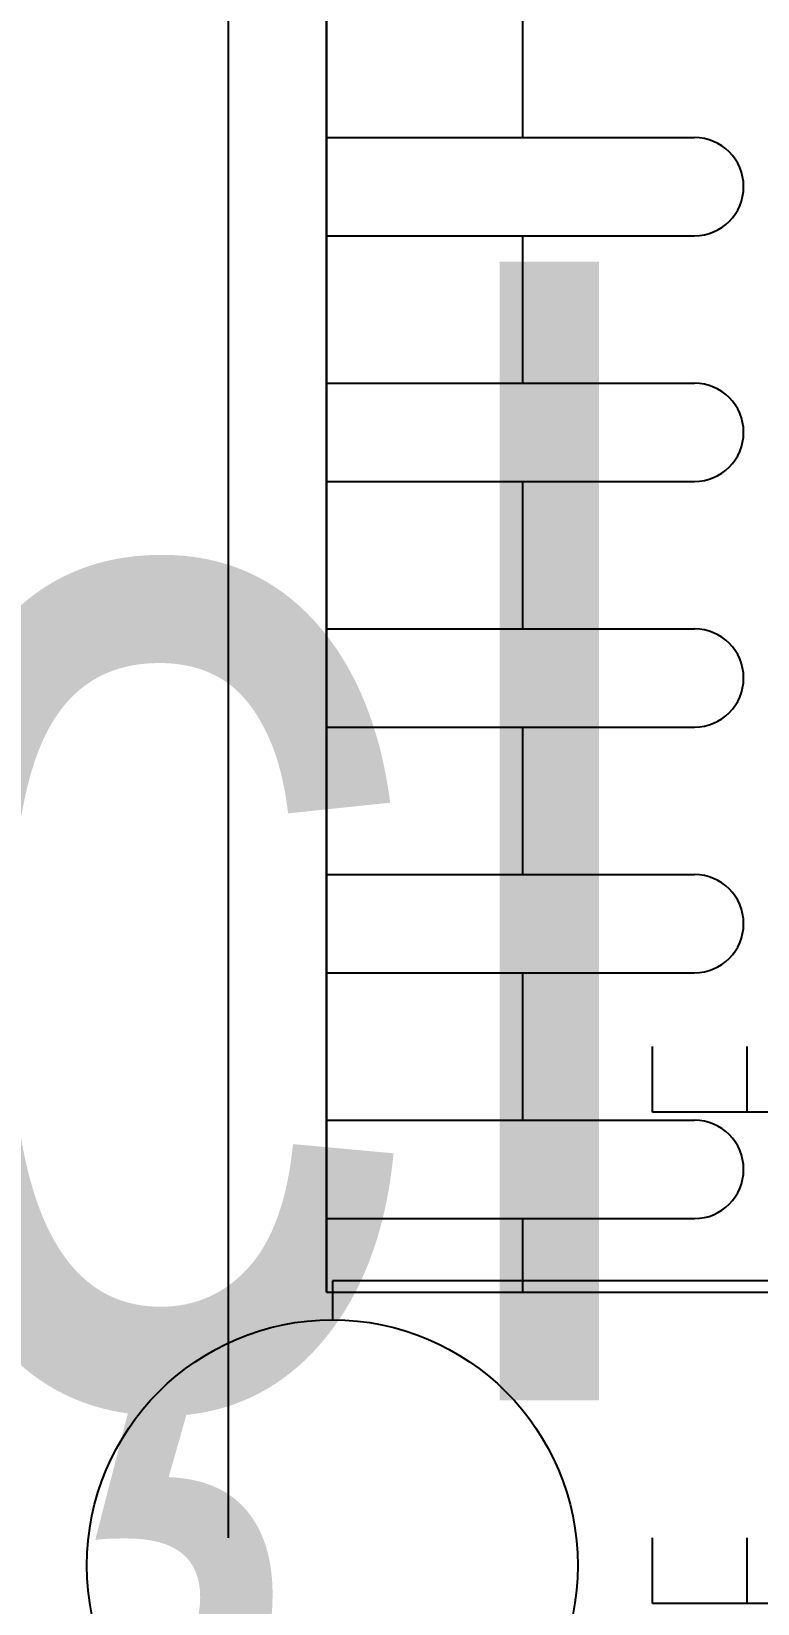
# Model space of a CAD drawing. Header units: inches. Extents: x 21 to 38546, y 13 to 15001.
# Drawn here: x 5544.48 to 5551.88, y 2273.55 to 2289.55 of the extents above; entities that cross this region are included whole.
import ezdxf

# ---------------------------------------------------------------- set-up
doc = ezdxf.new("R2010")
doc.units = ezdxf.units.IN
doc.header["$MEASUREMENT"] = 0
doc.layers.add('RAST-IST-RADYATÖR-DİNAMİK BLOK', color=83, linetype='Continuous')
doc.layers.add('Z_MİM_-KM-TEXT', color=8, linetype='Continuous', lineweight=25)
doc.styles.add('S1', font='arial.ttf', dxfattribs={"width": 0.75, "height": 11})

# ---------------------------------------------------------------- blocks, each defined once
blk = doc.blocks.new('IS_RADYATOR-PLAN-40')
at = {"layer": 'RAST-IST-RADYATÖR-DİNAMİK BLOK', "color": 7}
for p, q in [((-2.385, 11.439), (-2.78, 11.439)), ((-2.385, 1.67), (-2.385, 11.439)), ((3.25, 11.5), (3.25, 7.75)), ((4.25, 11.5), (4.25, 7.75)), ((5.75, 11.5), (5.75, 7.75)), ((6.75, 11.5), (6.75, 7.75)), ((8.25, 11.5), (8.25, 7.75)), ((9.25, 11.5), (9.25, 7.75)), ((2.5, 9.5), (3.25, 9.5)), ((4.25, 9.5), (5, 9.5)), ((5, 9.5), (5.75, 9.5)), ((6.75, 9.5), (7.5, 9.5)), ((7.5, 9.5), (8.25, 9.5)), ((9.25, 9.5), (10, 9.5)), ((10, 9.5), (10.75, 9.5))]:
    blk.add_line(p, q, dxfattribs=at)
at = {"layer": 'RAST-IST-RADYATÖR-DİNAMİK BLOK'}
for p, q in [((-0.668, 7.214), (-0.668, 8.178)), ((-0.668, 8.178), (0, 8.178)), ((-0.668, 5.286), (-0.668, 7.214)), ((-0.668, 7.214), (0, 7.214))]:
    blk.add_line(p, q, dxfattribs=at)
for points in [[(0, 0), (40, 0), (40, 12.5), (0, 12.5)], [(2.5, 11.5), (37.5, 11.5), (37.5, 1), (2.5, 1)]]:
    blk.add_lwpolyline(points, dxfattribs=at)
at = {"layer": 'RAST-IST-RADYATÖR-DİNAMİK BLOK', "color": 10}
blk.add_circle((-5.28, 11.439), 2.5, dxfattribs=at)
at = {"layer": 'RAST-IST-RADYATÖR-DİNAMİK BLOK', "color": 7}
for centre in [(3.75, 7.75), (6.25, 7.75), (8.75, 7.75)]:
    blk.add_arc(centre, 0.5, 180, 0, dxfattribs=at)
blk = doc.blocks.new('IS_RADYATOR-PLAN-50')
at = {"layer": 'RAST-IST-RADYATÖR-DİNAMİK BLOK', "color": 7}
for p, q in [((-2.385, 11.439), (-2.78, 11.439)), ((-2.385, 1.67), (-2.385, 11.439)), ((3.25, 11.5), (3.25, 7.75)), ((4.25, 11.5), (4.25, 7.75)), ((5.75, 11.5), (5.75, 7.75)), ((6.75, 11.5), (6.75, 7.75)), ((8.25, 11.5), (8.25, 7.75)), ((9.25, 11.5), (9.25, 7.75)), ((2.5, 9.5), (3.25, 9.5)), ((4.25, 9.5), (5, 9.5)), ((5, 9.5), (5.75, 9.5)), ((6.75, 9.5), (7.5, 9.5)), ((7.5, 9.5), (8.25, 9.5)), ((9.25, 9.5), (10, 9.5)), ((10, 9.5), (10.75, 9.5))]:
    blk.add_line(p, q, dxfattribs=at)
at = {"layer": 'RAST-IST-RADYATÖR-DİNAMİK BLOK'}
for p, q in [((-0.668, 7.214), (-0.668, 8.178)), ((-0.668, 8.178), (0, 8.178)), ((-0.668, 5.286), (-0.668, 7.214)), ((-0.668, 7.214), (0, 7.214))]:
    blk.add_line(p, q, dxfattribs=at)
for points in [[(0, 0), (50, 0), (50, 12.5), (0, 12.5)], [(2.5, 11.5), (47.5, 11.5), (47.5, 1), (2.5, 1)]]:
    blk.add_lwpolyline(points, dxfattribs=at)
at = {"layer": 'RAST-IST-RADYATÖR-DİNAMİK BLOK', "color": 10}
blk.add_circle((-5.28, 11.439), 2.5, dxfattribs=at)
at = {"layer": 'RAST-IST-RADYATÖR-DİNAMİK BLOK', "color": 7}
for centre in [(3.75, 7.75), (6.25, 7.75), (8.75, 7.75)]:
    blk.add_arc(centre, 0.5, 180, 0, dxfattribs=at)
blk = doc.blocks.new('IS_RADYATOR-PLAN-60')
at = {"layer": 'RAST-IST-RADYATÖR-DİNAMİK BLOK', "color": 7}
for p, q in [((-2.385, 11.439), (-2.78, 11.439)), ((-2.385, 1.67), (-2.385, 11.439)), ((3.25, 11.5), (3.25, 7.75)), ((4.25, 11.5), (4.25, 7.75)), ((5.75, 11.5), (5.75, 7.75)), ((6.75, 11.5), (6.75, 7.75)), ((8.25, 11.5), (8.25, 7.75)), ((9.25, 11.5), (9.25, 7.75)), ((2.5, 9.5), (3.25, 9.5)), ((4.25, 9.5), (5, 9.5)), ((5, 9.5), (5.75, 9.5)), ((6.75, 9.5), (7.5, 9.5)), ((7.5, 9.5), (8.25, 9.5)), ((9.25, 9.5), (10, 9.5)), ((10, 9.5), (10.75, 9.5))]:
    blk.add_line(p, q, dxfattribs=at)
at = {"layer": 'RAST-IST-RADYATÖR-DİNAMİK BLOK'}
for p, q in [((-0.668, 7.214), (-0.668, 8.178)), ((-0.668, 8.178), (0, 8.178)), ((-0.668, 5.286), (-0.668, 7.214)), ((-0.668, 7.214), (0, 7.214))]:
    blk.add_line(p, q, dxfattribs=at)
for points in [[(0, 0), (60, 0), (60, 12.5), (0, 12.5)], [(2.5, 11.5), (57.5, 11.5), (57.5, 1), (2.5, 1)]]:
    blk.add_lwpolyline(points, dxfattribs=at)
at = {"layer": 'RAST-IST-RADYATÖR-DİNAMİK BLOK', "color": 10}
blk.add_circle((-5.28, 11.439), 2.5, dxfattribs=at)
at = {"layer": 'RAST-IST-RADYATÖR-DİNAMİK BLOK', "color": 7}
for centre in [(3.75, 7.75), (6.25, 7.75), (8.75, 7.75)]:
    blk.add_arc(centre, 0.5, 180, 0, dxfattribs=at)
blk = doc.blocks.new('IS_RADYATOR-PLAN-70')
at = {"layer": 'RAST-IST-RADYATÖR-DİNAMİK BLOK', "color": 7}
for p, q in [((-2.385, 11.439), (-2.78, 11.439)), ((-2.385, 1.67), (-2.385, 11.439)), ((3.25, 11.5), (3.25, 7.75)), ((4.25, 11.5), (4.25, 7.75)), ((5.75, 11.5), (5.75, 7.75)), ((6.75, 11.5), (6.75, 7.75)), ((8.25, 11.5), (8.25, 7.75)), ((9.25, 11.5), (9.25, 7.75)), ((2.5, 9.5), (3.25, 9.5)), ((4.25, 9.5), (5, 9.5)), ((5, 9.5), (5.75, 9.5)), ((6.75, 9.5), (7.5, 9.5)), ((7.5, 9.5), (8.25, 9.5)), ((9.25, 9.5), (10, 9.5)), ((10, 9.5), (10.75, 9.5))]:
    blk.add_line(p, q, dxfattribs=at)
at = {"layer": 'RAST-IST-RADYATÖR-DİNAMİK BLOK'}
for p, q in [((-0.668, 7.214), (-0.668, 8.178)), ((-0.668, 8.178), (0, 8.178)), ((-0.668, 5.286), (-0.668, 7.214)), ((-0.668, 7.214), (0, 7.214))]:
    blk.add_line(p, q, dxfattribs=at)
for points in [[(0, 0), (70, 0), (70, 12.5), (0, 12.5)], [(2.5, 11.5), (67.5, 11.5), (67.5, 1), (2.5, 1)]]:
    blk.add_lwpolyline(points, dxfattribs=at)
at = {"layer": 'RAST-IST-RADYATÖR-DİNAMİK BLOK', "color": 10}
blk.add_circle((-5.28, 11.439), 2.5, dxfattribs=at)
at = {"layer": 'RAST-IST-RADYATÖR-DİNAMİK BLOK', "color": 7}
for centre in [(3.75, 7.75), (6.25, 7.75), (8.75, 7.75)]:
    blk.add_arc(centre, 0.5, 180, 0, dxfattribs=at)
blk = doc.blocks.new('IS_RADYATOR-PLAN-80')
at = {"layer": 'RAST-IST-RADYATÖR-DİNAMİK BLOK', "color": 7}
for p, q in [((-2.385, 11.439), (-2.78, 11.439)), ((-2.385, 1.67), (-2.385, 11.439)), ((3.25, 11.5), (3.25, 7.75)), ((4.25, 11.5), (4.25, 7.75)), ((5.75, 11.5), (5.75, 7.75)), ((6.75, 11.5), (6.75, 7.75)), ((8.25, 11.5), (8.25, 7.75)), ((9.25, 11.5), (9.25, 7.75)), ((2.5, 9.5), (3.25, 9.5)), ((4.25, 9.5), (5, 9.5)), ((5, 9.5), (5.75, 9.5)), ((6.75, 9.5), (7.5, 9.5)), ((7.5, 9.5), (8.25, 9.5)), ((9.25, 9.5), (10, 9.5)), ((10, 9.5), (10.75, 9.5))]:
    blk.add_line(p, q, dxfattribs=at)
at = {"layer": 'RAST-IST-RADYATÖR-DİNAMİK BLOK'}
for p, q in [((-0.668, 7.214), (-0.668, 8.178)), ((-0.668, 8.178), (0, 8.178)), ((-0.668, 5.286), (-0.668, 7.214)), ((-0.668, 7.214), (0, 7.214))]:
    blk.add_line(p, q, dxfattribs=at)
for points in [[(0, 0), (80, 0), (80, 12.5), (0, 12.5)], [(2.5, 11.5), (77.5, 11.5), (77.5, 1), (2.5, 1)]]:
    blk.add_lwpolyline(points, dxfattribs=at)
at = {"layer": 'RAST-IST-RADYATÖR-DİNAMİK BLOK', "color": 10}
blk.add_circle((-5.28, 11.439), 2.5, dxfattribs=at)
at = {"layer": 'RAST-IST-RADYATÖR-DİNAMİK BLOK', "color": 7}
for centre in [(3.75, 7.75), (6.25, 7.75), (8.75, 7.75)]:
    blk.add_arc(centre, 0.5, 180, 0, dxfattribs=at)
blk = doc.blocks.new('IS_RADYATOR-PLAN-90')
at = {"layer": 'RAST-IST-RADYATÖR-DİNAMİK BLOK', "color": 7}
for p, q in [((-2.385, 11.439), (-2.78, 11.439)), ((-2.385, 1.67), (-2.385, 11.439)), ((3.25, 11.5), (3.25, 7.75)), ((4.25, 11.5), (4.25, 7.75)), ((5.75, 11.5), (5.75, 7.75)), ((6.75, 11.5), (6.75, 7.75)), ((8.25, 11.5), (8.25, 7.75)), ((9.25, 11.5), (9.25, 7.75)), ((2.5, 9.5), (3.25, 9.5)), ((4.25, 9.5), (5, 9.5)), ((5, 9.5), (5.75, 9.5)), ((6.75, 9.5), (7.5, 9.5)), ((7.5, 9.5), (8.25, 9.5)), ((9.25, 9.5), (10, 9.5)), ((10, 9.5), (10.75, 9.5))]:
    blk.add_line(p, q, dxfattribs=at)
at = {"layer": 'RAST-IST-RADYATÖR-DİNAMİK BLOK'}
for p, q in [((-0.668, 7.214), (-0.668, 8.178)), ((-0.668, 8.178), (0, 8.178)), ((-0.668, 5.286), (-0.668, 7.214)), ((-0.668, 7.214), (0, 7.214))]:
    blk.add_line(p, q, dxfattribs=at)
for points in [[(0, 0), (90, 0), (90, 12.5), (0, 12.5)], [(2.5, 11.5), (87.5, 11.5), (87.5, 1), (2.5, 1)]]:
    blk.add_lwpolyline(points, dxfattribs=at)
at = {"layer": 'RAST-IST-RADYATÖR-DİNAMİK BLOK', "color": 10}
blk.add_circle((-5.28, 11.439), 2.5, dxfattribs=at)
at = {"layer": 'RAST-IST-RADYATÖR-DİNAMİK BLOK', "color": 7}
for centre in [(3.75, 7.75), (6.25, 7.75), (8.75, 7.75)]:
    blk.add_arc(centre, 0.5, 180, 0, dxfattribs=at)
blk = doc.blocks.new('IS_RADYATOR-PLAN-100')
at = {"layer": 'RAST-IST-RADYATÖR-DİNAMİK BLOK', "color": 7}
for p, q in [((-2.385, 11.439), (-2.78, 11.439)), ((-2.385, 1.67), (-2.385, 11.439)), ((3.25, 11.5), (3.25, 7.75)), ((4.25, 11.5), (4.25, 7.75)), ((5.75, 11.5), (5.75, 7.75)), ((6.75, 11.5), (6.75, 7.75)), ((8.25, 11.5), (8.25, 7.75)), ((9.25, 11.5), (9.25, 7.75)), ((2.5, 9.5), (3.25, 9.5)), ((4.25, 9.5), (5, 9.5)), ((5, 9.5), (5.75, 9.5)), ((6.75, 9.5), (7.5, 9.5)), ((7.5, 9.5), (8.25, 9.5)), ((9.25, 9.5), (10, 9.5)), ((10, 9.5), (10.75, 9.5))]:
    blk.add_line(p, q, dxfattribs=at)
at = {"layer": 'RAST-IST-RADYATÖR-DİNAMİK BLOK'}
for p, q in [((-0.668, 7.214), (-0.668, 8.178)), ((-0.668, 8.178), (0, 8.178)), ((-0.668, 5.286), (-0.668, 7.214)), ((-0.668, 7.214), (0, 7.214))]:
    blk.add_line(p, q, dxfattribs=at)
for points in [[(0, 0), (100, 0), (100, 12.5), (0, 12.5)], [(2.5, 11.5), (97.5, 11.5), (97.5, 1), (2.5, 1)]]:
    blk.add_lwpolyline(points, dxfattribs=at)
at = {"layer": 'RAST-IST-RADYATÖR-DİNAMİK BLOK', "color": 10}
blk.add_circle((-5.28, 11.439), 2.5, dxfattribs=at)
at = {"layer": 'RAST-IST-RADYATÖR-DİNAMİK BLOK', "color": 7}
for centre in [(3.75, 7.75), (6.25, 7.75), (8.75, 7.75)]:
    blk.add_arc(centre, 0.5, 180, 0, dxfattribs=at)
blk = doc.blocks.new('IS_RADYATOR-PLAN-110')
at = {"layer": 'RAST-IST-RADYATÖR-DİNAMİK BLOK', "color": 7}
for p, q in [((-2.385, 11.439), (-2.78, 11.439)), ((-2.385, 1.67), (-2.385, 11.439)), ((3.25, 11.5), (3.25, 7.75)), ((4.25, 11.5), (4.25, 7.75)), ((5.75, 11.5), (5.75, 7.75)), ((6.75, 11.5), (6.75, 7.75)), ((8.25, 11.5), (8.25, 7.75)), ((9.25, 11.5), (9.25, 7.75)), ((2.5, 9.5), (3.25, 9.5)), ((4.25, 9.5), (5, 9.5)), ((5, 9.5), (5.75, 9.5)), ((6.75, 9.5), (7.5, 9.5)), ((7.5, 9.5), (8.25, 9.5)), ((9.25, 9.5), (10, 9.5)), ((10, 9.5), (10.75, 9.5))]:
    blk.add_line(p, q, dxfattribs=at)
at = {"layer": 'RAST-IST-RADYATÖR-DİNAMİK BLOK'}
for p, q in [((-0.668, 7.214), (-0.668, 8.178)), ((-0.668, 8.178), (0, 8.178)), ((-0.668, 5.286), (-0.668, 7.214)), ((-0.668, 7.214), (0, 7.214))]:
    blk.add_line(p, q, dxfattribs=at)
for points in [[(0, 0), (110, 0), (110, 12.5), (0, 12.5)], [(2.5, 11.5), (107.5, 11.5), (107.5, 1), (2.5, 1)]]:
    blk.add_lwpolyline(points, dxfattribs=at)
at = {"layer": 'RAST-IST-RADYATÖR-DİNAMİK BLOK', "color": 10}
blk.add_circle((-5.28, 11.439), 2.5, dxfattribs=at)
at = {"layer": 'RAST-IST-RADYATÖR-DİNAMİK BLOK', "color": 7}
for centre in [(3.75, 7.75), (6.25, 7.75), (8.75, 7.75)]:
    blk.add_arc(centre, 0.5, 180, 0, dxfattribs=at)
blk = doc.blocks.new('IS_RADYATOR-PLAN-120')
at = {"layer": 'RAST-IST-RADYATÖR-DİNAMİK BLOK', "color": 7}
for p, q in [((-2.385, 11.439), (-2.78, 11.439)), ((-2.385, 1.67), (-2.385, 11.439)), ((3.25, 11.5), (3.25, 7.75)), ((4.25, 11.5), (4.25, 7.75)), ((5.75, 11.5), (5.75, 7.75)), ((6.75, 11.5), (6.75, 7.75)), ((8.25, 11.5), (8.25, 7.75)), ((9.25, 11.5), (9.25, 7.75)), ((2.5, 9.5), (3.25, 9.5)), ((4.25, 9.5), (5, 9.5)), ((5, 9.5), (5.75, 9.5)), ((6.75, 9.5), (7.5, 9.5)), ((7.5, 9.5), (8.25, 9.5)), ((9.25, 9.5), (10, 9.5)), ((10, 9.5), (10.75, 9.5))]:
    blk.add_line(p, q, dxfattribs=at)
at = {"layer": 'RAST-IST-RADYATÖR-DİNAMİK BLOK'}
for p, q in [((-0.668, 7.214), (-0.668, 8.178)), ((-0.668, 8.178), (0, 8.178)), ((-0.668, 5.286), (-0.668, 7.214)), ((-0.668, 7.214), (0, 7.214))]:
    blk.add_line(p, q, dxfattribs=at)
for points in [[(0, 0), (120, 0), (120, 12.5), (0, 12.5)], [(2.5, 11.5), (117.5, 11.5), (117.5, 1), (2.5, 1)]]:
    blk.add_lwpolyline(points, dxfattribs=at)
at = {"layer": 'RAST-IST-RADYATÖR-DİNAMİK BLOK', "color": 10}
blk.add_circle((-5.28, 11.439), 2.5, dxfattribs=at)
at = {"layer": 'RAST-IST-RADYATÖR-DİNAMİK BLOK', "color": 7}
for centre in [(3.75, 7.75), (6.25, 7.75), (8.75, 7.75)]:
    blk.add_arc(centre, 0.5, 180, 0, dxfattribs=at)
blk = doc.blocks.new('IS_RADYATOR-PLAN-130')
at = {"layer": 'RAST-IST-RADYATÖR-DİNAMİK BLOK', "color": 7}
for p, q in [((-2.385, 11.439), (-2.78, 11.439)), ((-2.385, 1.67), (-2.385, 11.439)), ((3.25, 11.5), (3.25, 7.75)), ((4.25, 11.5), (4.25, 7.75)), ((5.75, 11.5), (5.75, 7.75)), ((6.75, 11.5), (6.75, 7.75)), ((8.25, 11.5), (8.25, 7.75)), ((9.25, 11.5), (9.25, 7.75)), ((2.5, 9.5), (3.25, 9.5)), ((4.25, 9.5), (5, 9.5)), ((5, 9.5), (5.75, 9.5)), ((6.75, 9.5), (7.5, 9.5)), ((7.5, 9.5), (8.25, 9.5)), ((9.25, 9.5), (10, 9.5)), ((10, 9.5), (10.75, 9.5))]:
    blk.add_line(p, q, dxfattribs=at)
at = {"layer": 'RAST-IST-RADYATÖR-DİNAMİK BLOK'}
for p, q in [((-0.668, 7.214), (-0.668, 8.178)), ((-0.668, 8.178), (0, 8.178)), ((-0.668, 5.286), (-0.668, 7.214)), ((-0.668, 7.214), (0, 7.214))]:
    blk.add_line(p, q, dxfattribs=at)
for points in [[(0, 0), (130, 0), (130, 12.5), (0, 12.5)], [(2.5, 11.5), (127.5, 11.5), (127.5, 1), (2.5, 1)]]:
    blk.add_lwpolyline(points, dxfattribs=at)
at = {"layer": 'RAST-IST-RADYATÖR-DİNAMİK BLOK', "color": 10}
blk.add_circle((-5.28, 11.439), 2.5, dxfattribs=at)
at = {"layer": 'RAST-IST-RADYATÖR-DİNAMİK BLOK', "color": 7}
for centre in [(3.75, 7.75), (6.25, 7.75), (8.75, 7.75)]:
    blk.add_arc(centre, 0.5, 180, 0, dxfattribs=at)
blk = doc.blocks.new('IS_RADYATOR-PLAN-140')
at = {"layer": 'RAST-IST-RADYATÖR-DİNAMİK BLOK', "color": 7}
for p, q in [((-2.385, 11.439), (-2.78, 11.439)), ((-2.385, 1.67), (-2.385, 11.439)), ((3.25, 11.5), (3.25, 7.75)), ((4.25, 11.5), (4.25, 7.75)), ((5.75, 11.5), (5.75, 7.75)), ((6.75, 11.5), (6.75, 7.75)), ((8.25, 11.5), (8.25, 7.75)), ((9.25, 11.5), (9.25, 7.75)), ((2.5, 9.5), (3.25, 9.5)), ((4.25, 9.5), (5, 9.5)), ((5, 9.5), (5.75, 9.5)), ((6.75, 9.5), (7.5, 9.5)), ((7.5, 9.5), (8.25, 9.5)), ((9.25, 9.5), (10, 9.5)), ((10, 9.5), (10.75, 9.5))]:
    blk.add_line(p, q, dxfattribs=at)
at = {"layer": 'RAST-IST-RADYATÖR-DİNAMİK BLOK'}
for p, q in [((-0.668, 7.214), (-0.668, 8.178)), ((-0.668, 8.178), (0, 8.178)), ((-0.668, 5.286), (-0.668, 7.214)), ((-0.668, 7.214), (0, 7.214))]:
    blk.add_line(p, q, dxfattribs=at)
for points in [[(0, 0), (140, 0), (140, 12.5), (0, 12.5)], [(2.5, 11.5), (137.5, 11.5), (137.5, 1), (2.5, 1)]]:
    blk.add_lwpolyline(points, dxfattribs=at)
at = {"layer": 'RAST-IST-RADYATÖR-DİNAMİK BLOK', "color": 10}
blk.add_circle((-5.28, 11.439), 2.5, dxfattribs=at)
at = {"layer": 'RAST-IST-RADYATÖR-DİNAMİK BLOK', "color": 7}
for centre in [(3.75, 7.75), (6.25, 7.75), (8.75, 7.75)]:
    blk.add_arc(centre, 0.5, 180, 0, dxfattribs=at)
blk = doc.blocks.new('IS_RADYATOR-PLAN-150')
at = {"layer": 'RAST-IST-RADYATÖR-DİNAMİK BLOK', "color": 7}
for p, q in [((-1.75, 11.5), (-1.75, 7.75)), ((-0.75, 11.5), (-0.75, 7.75)), ((0.75, 11.5), (0.75, 7.75)), ((1.75, 11.5), (1.75, 7.75)), ((3.25, 11.5), (3.25, 7.75)), ((4.25, 11.5), (4.25, 7.75)), ((5.75, 11.5), (5.75, 7.75)), ((6.75, 11.5), (6.75, 7.75)), ((8.25, 11.5), (8.25, 7.75)), ((9.25, 11.5), (9.25, 7.75)), ((-2.5, 9.5), (-1.75, 9.5)), ((-0.75, 9.5), (0, 9.5)), ((0, 9.5), (0.75, 9.5)), ((1.75, 9.5), (2.5, 9.5)), ((2.5, 9.5), (3.25, 9.5)), ((4.25, 9.5), (5, 9.5)), ((5, 9.5), (5.75, 9.5)), ((6.75, 9.5), (7.5, 9.5)), ((7.5, 9.5), (8.25, 9.5)), ((9.25, 9.5), (10, 9.5)), ((10, 9.5), (10.75, 9.5))]:
    blk.add_line(p, q, dxfattribs=at)
at = {"layer": 'RAST-IST-RADYATÖR-DİNAMİK BLOK'}
for p, q in [((-5.668, 7.214), (-5.668, 8.178)), ((-5.668, 8.178), (-5, 8.178)), ((-5.668, 5.286), (-5.668, 7.214)), ((-5.668, 7.214), (-5, 7.214))]:
    blk.add_line(p, q, dxfattribs=at)
for points in [[(-5, 0), (145, 0), (145, 12.5), (-5, 12.5)], [(-2.5, 11.5), (142.5, 11.5), (142.5, 1), (-2.5, 1)]]:
    blk.add_lwpolyline(points, dxfattribs=at)
at = {"layer": 'RAST-IST-RADYATÖR-DİNAMİK BLOK', "color": 7}
for centre in [(-1.25, 7.75), (1.25, 7.75), (3.75, 7.75), (6.25, 7.75), (8.75, 7.75)]:
    blk.add_arc(centre, 0.5, 180, 0, dxfattribs=at)
blk = doc.blocks.new('IS_RADYATOR-PLAN-160')
at = {"layer": 'RAST-IST-RADYATÖR-DİNAMİK BLOK', "color": 7}
for p, q in [((-1.75, 11.5), (-1.75, 7.75)), ((-0.75, 11.5), (-0.75, 7.75)), ((0.75, 11.5), (0.75, 7.75)), ((1.75, 11.5), (1.75, 7.75)), ((3.25, 11.5), (3.25, 7.75)), ((4.25, 11.5), (4.25, 7.75)), ((5.75, 11.5), (5.75, 7.75)), ((6.75, 11.5), (6.75, 7.75)), ((8.25, 11.5), (8.25, 7.75)), ((9.25, 11.5), (9.25, 7.75)), ((-2.5, 9.5), (-1.75, 9.5)), ((-0.75, 9.5), (0, 9.5)), ((0, 9.5), (0.75, 9.5)), ((1.75, 9.5), (2.5, 9.5)), ((2.5, 9.5), (3.25, 9.5)), ((4.25, 9.5), (5, 9.5)), ((5, 9.5), (5.75, 9.5)), ((6.75, 9.5), (7.5, 9.5)), ((7.5, 9.5), (8.25, 9.5)), ((9.25, 9.5), (10, 9.5)), ((10, 9.5), (10.75, 9.5))]:
    blk.add_line(p, q, dxfattribs=at)
at = {"layer": 'RAST-IST-RADYATÖR-DİNAMİK BLOK'}
for p, q in [((-5.668, 7.214), (-5.668, 8.178)), ((-5.668, 8.178), (-5, 8.178)), ((-5.668, 5.286), (-5.668, 7.214)), ((-5.668, 7.214), (-5, 7.214))]:
    blk.add_line(p, q, dxfattribs=at)
for points in [[(-5, 0), (155, 0), (155, 12.5), (-5, 12.5)], [(-2.5, 11.5), (152.5, 11.5), (152.5, 1), (-2.5, 1)]]:
    blk.add_lwpolyline(points, dxfattribs=at)
at = {"layer": 'RAST-IST-RADYATÖR-DİNAMİK BLOK', "color": 7}
for centre in [(-1.25, 7.75), (1.25, 7.75), (3.75, 7.75), (6.25, 7.75), (8.75, 7.75)]:
    blk.add_arc(centre, 0.5, 180, 0, dxfattribs=at)
blk = doc.blocks.new('IS_RADYATOR-PLAN-170')
at = {"layer": 'RAST-IST-RADYATÖR-DİNAMİK BLOK', "color": 7}
for p, q in [((-1.75, 11.5), (-1.75, 7.75)), ((-0.75, 11.5), (-0.75, 7.75)), ((0.75, 11.5), (0.75, 7.75)), ((1.75, 11.5), (1.75, 7.75)), ((3.25, 11.5), (3.25, 7.75)), ((4.25, 11.5), (4.25, 7.75)), ((5.75, 11.5), (5.75, 7.75)), ((6.75, 11.5), (6.75, 7.75)), ((8.25, 11.5), (8.25, 7.75)), ((9.25, 11.5), (9.25, 7.75)), ((-2.5, 9.5), (-1.75, 9.5)), ((-0.75, 9.5), (0, 9.5)), ((0, 9.5), (0.75, 9.5)), ((1.75, 9.5), (2.5, 9.5)), ((2.5, 9.5), (3.25, 9.5)), ((4.25, 9.5), (5, 9.5)), ((5, 9.5), (5.75, 9.5)), ((6.75, 9.5), (7.5, 9.5)), ((7.5, 9.5), (8.25, 9.5)), ((9.25, 9.5), (10, 9.5)), ((10, 9.5), (10.75, 9.5))]:
    blk.add_line(p, q, dxfattribs=at)
at = {"layer": 'RAST-IST-RADYATÖR-DİNAMİK BLOK'}
for p, q in [((-5.668, 7.214), (-5.668, 8.178)), ((-5.668, 8.178), (-5, 8.178)), ((-5.668, 5.286), (-5.668, 7.214)), ((-5.668, 7.214), (-5, 7.214))]:
    blk.add_line(p, q, dxfattribs=at)
for points in [[(-5, 0), (165, 0), (165, 12.5), (-5, 12.5)], [(-2.5, 11.5), (162.5, 11.5), (162.5, 1), (-2.5, 1)]]:
    blk.add_lwpolyline(points, dxfattribs=at)
at = {"layer": 'RAST-IST-RADYATÖR-DİNAMİK BLOK', "color": 7}
for centre in [(-1.25, 7.75), (1.25, 7.75), (3.75, 7.75), (6.25, 7.75), (8.75, 7.75)]:
    blk.add_arc(centre, 0.5, 180, 0, dxfattribs=at)
blk = doc.blocks.new('IS_RADYATOR-PLAN-180')
at = {"layer": 'RAST-IST-RADYATÖR-DİNAMİK BLOK', "color": 7}
for p, q in [((-1.75, 11.5), (-1.75, 7.75)), ((-0.75, 11.5), (-0.75, 7.75)), ((0.75, 11.5), (0.75, 7.75)), ((1.75, 11.5), (1.75, 7.75)), ((3.25, 11.5), (3.25, 7.75)), ((4.25, 11.5), (4.25, 7.75)), ((5.75, 11.5), (5.75, 7.75)), ((6.75, 11.5), (6.75, 7.75)), ((8.25, 11.5), (8.25, 7.75)), ((9.25, 11.5), (9.25, 7.75)), ((-2.5, 9.5), (-1.75, 9.5)), ((-0.75, 9.5), (0, 9.5)), ((0, 9.5), (0.75, 9.5)), ((1.75, 9.5), (2.5, 9.5)), ((2.5, 9.5), (3.25, 9.5)), ((4.25, 9.5), (5, 9.5)), ((5, 9.5), (5.75, 9.5)), ((6.75, 9.5), (7.5, 9.5)), ((7.5, 9.5), (8.25, 9.5)), ((9.25, 9.5), (10, 9.5)), ((10, 9.5), (10.75, 9.5))]:
    blk.add_line(p, q, dxfattribs=at)
at = {"layer": 'RAST-IST-RADYATÖR-DİNAMİK BLOK'}
for p, q in [((-5.668, 7.214), (-5.668, 8.178)), ((-5.668, 8.178), (-5, 8.178)), ((-5.668, 5.286), (-5.668, 7.214)), ((-5.668, 7.214), (-5, 7.214))]:
    blk.add_line(p, q, dxfattribs=at)
for points in [[(-5, 0), (175, 0), (175, 12.5), (-5, 12.5)], [(-2.5, 11.5), (172.5, 11.5), (172.5, 1), (-2.5, 1)]]:
    blk.add_lwpolyline(points, dxfattribs=at)
at = {"layer": 'RAST-IST-RADYATÖR-DİNAMİK BLOK', "color": 7}
for centre in [(-1.25, 7.75), (1.25, 7.75), (3.75, 7.75), (6.25, 7.75), (8.75, 7.75)]:
    blk.add_arc(centre, 0.5, 180, 0, dxfattribs=at)
blk = doc.blocks.new('IS_RADYATOR-PLAN-190')
at = {"layer": 'RAST-IST-RADYATÖR-DİNAMİK BLOK', "color": 7}
for p, q in [((-1.75, 11.5), (-1.75, 7.75)), ((-0.75, 11.5), (-0.75, 7.75)), ((0.75, 11.5), (0.75, 7.75)), ((1.75, 11.5), (1.75, 7.75)), ((3.25, 11.5), (3.25, 7.75)), ((4.25, 11.5), (4.25, 7.75)), ((5.75, 11.5), (5.75, 7.75)), ((6.75, 11.5), (6.75, 7.75)), ((8.25, 11.5), (8.25, 7.75)), ((9.25, 11.5), (9.25, 7.75)), ((-2.5, 9.5), (-1.75, 9.5)), ((-0.75, 9.5), (0, 9.5)), ((0, 9.5), (0.75, 9.5)), ((1.75, 9.5), (2.5, 9.5)), ((2.5, 9.5), (3.25, 9.5)), ((4.25, 9.5), (5, 9.5)), ((5, 9.5), (5.75, 9.5)), ((6.75, 9.5), (7.5, 9.5)), ((7.5, 9.5), (8.25, 9.5)), ((9.25, 9.5), (10, 9.5)), ((10, 9.5), (10.75, 9.5))]:
    blk.add_line(p, q, dxfattribs=at)
at = {"layer": 'RAST-IST-RADYATÖR-DİNAMİK BLOK'}
for p, q in [((-5.668, 7.214), (-5.668, 8.178)), ((-5.668, 8.178), (-5, 8.178)), ((-5.668, 5.286), (-5.668, 7.214)), ((-5.668, 7.214), (-5, 7.214))]:
    blk.add_line(p, q, dxfattribs=at)
for points in [[(-5, 0), (185, 0), (185, 12.5), (-5, 12.5)], [(182.5, 11.5), (-2.5, 11.5), (-2.5, 1), (182.5, 1)]]:
    blk.add_lwpolyline(points, dxfattribs=at)
at = {"layer": 'RAST-IST-RADYATÖR-DİNAMİK BLOK', "color": 7}
for centre in [(-1.25, 7.75), (1.25, 7.75), (3.75, 7.75), (6.25, 7.75), (8.75, 7.75)]:
    blk.add_arc(centre, 0.5, 180, 0, dxfattribs=at)
blk = doc.blocks.new('IS_RADYATOR-PLAN-200')
at = {"layer": 'RAST-IST-RADYATÖR-DİNAMİK BLOK', "color": 7}
for p, q in [((3.25, 11.5), (3.25, 7.75)), ((4.25, 11.5), (4.25, 7.75)), ((5.75, 11.5), (5.75, 7.75)), ((6.75, 11.5), (6.75, 7.75)), ((8.25, 11.5), (8.25, 7.75)), ((9.25, 11.5), (9.25, 7.75)), ((10.75, 11.5), (10.75, 7.75)), ((11.75, 11.5), (11.75, 7.75)), ((13.25, 11.5), (13.25, 7.75)), ((14.25, 11.5), (14.25, 7.75)), ((2.5, 9.5), (3.25, 9.5)), ((4.25, 9.5), (5, 9.5)), ((5, 9.5), (5.75, 9.5)), ((6.75, 9.5), (7.5, 9.5)), ((7.5, 9.5), (8.25, 9.5)), ((9.25, 9.5), (10, 9.5)), ((10, 9.5), (10.75, 9.5)), ((11.75, 9.5), (12.5, 9.5)), ((12.5, 9.5), (13.25, 9.5)), ((14.25, 9.5), (15, 9.5)), ((15, 9.5), (15.75, 9.5))]:
    blk.add_line(p, q, dxfattribs=at)
at = {"layer": 'RAST-IST-RADYATÖR-DİNAMİK BLOK'}
for p, q in [((-0.668, 7.214), (-0.668, 8.178)), ((-0.668, 8.178), (0, 8.178)), ((-0.668, 5.286), (-0.668, 7.214)), ((-0.668, 7.214), (0, 7.214))]:
    blk.add_line(p, q, dxfattribs=at)
for points in [[(0, 0), (200, 0), (200, 12.5), (0, 12.5)], [(2.5, 11.5), (197.5, 11.5), (197.5, 1), (2.5, 1)]]:
    blk.add_lwpolyline(points, dxfattribs=at)
at = {"layer": 'RAST-IST-RADYATÖR-DİNAMİK BLOK', "color": 7}
for centre in [(3.75, 7.75), (6.25, 7.75), (8.75, 7.75), (11.25, 7.75), (13.75, 7.75)]:
    blk.add_arc(centre, 0.5, 180, 0, dxfattribs=at)
blk = doc.blocks.new('IS_U4736')
for name, p in [('IS_RADYATOR-PLAN-40', (0, 0)), ('IS_RADYATOR-PLAN-50', (0, 0)), ('IS_RADYATOR-PLAN-60', (0, 0)), ('IS_RADYATOR-PLAN-70', (0, 0)), ('IS_RADYATOR-PLAN-80', (0, 0)), ('IS_RADYATOR-PLAN-90', (0, 0)), ('IS_RADYATOR-PLAN-100', (0, 0)), ('IS_RADYATOR-PLAN-110', (0, 0)), ('IS_RADYATOR-PLAN-120', (0, 0)), ('IS_RADYATOR-PLAN-130', (0, 0)), ('IS_RADYATOR-PLAN-140', (0, 0)), ('IS_RADYATOR-PLAN-150', (0, 0)), ('IS_RADYATOR-PLAN-160', (0, 0)), ('IS_RADYATOR-PLAN-170', (0, 0)), ('IS_RADYATOR-PLAN-180', (0, 0)), ('IS_RADYATOR-PLAN-190', (0, 0)), ('IS_RADYATOR-PLAN-200', (-5, 0))]:
    blk.add_blockref(name, p)

msp = doc.modelspace()

# ---------------------------------------------------------------- block references
at = {"layer": 'RAST-IST-RADYATÖR-DİNAMİK BLOK', "rotation": 90}
msp.add_blockref('IS_U4736', (5558.988, 2279.22), dxfattribs=at)

# ---------------------------------------------------------------- texts
at = {"layer": 'Z_MİM_-KM-TEXT', "color": 7, "ltscale": 0.2, "insert": (5452.867, 2304.957), "char_height": 11, "attachment_point": 1, "style": 'S1'}
msp.add_mtext_dynamic_manual_height_columns('\\pxqc;DOLAP \\P(Tefriş amaçlıdır)', width=150.23841, gutter_width=12.5, heights=[0], dxfattribs=at)

doc.saveas('drawing.dxf')
